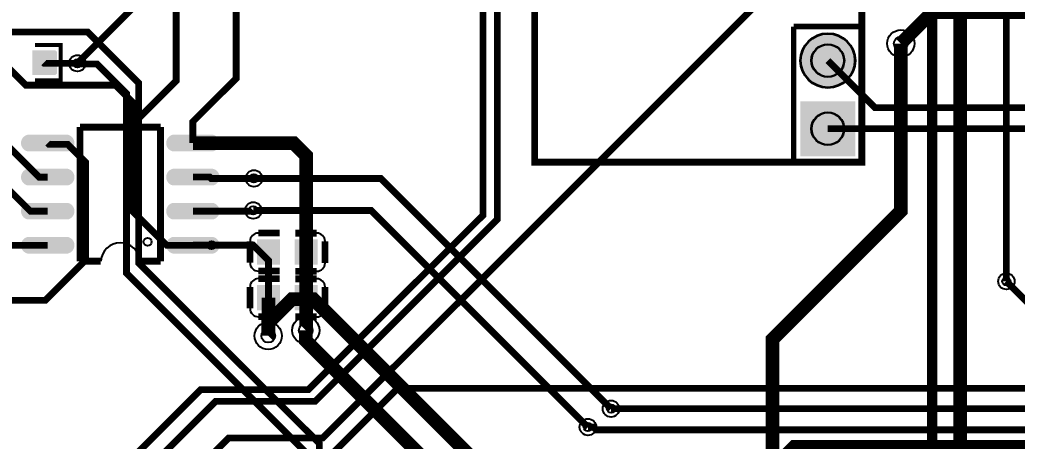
# Model space of a CAD drawing. Header units: millimetres. Extents: x 0 to 155, y 0 to 71.
# Drawn here: x 22.8 to 59.96, y 26.3 to 42 of the extents above; entities that cross this region are included whole.
import ezdxf

# ---------------------------------------------------------------- set-up
doc = ezdxf.new("R2010")
doc.units = ezdxf.units.MM
for name, color, linetype, true_color in [('BottomLayer', 7, 'Continuous', 0x0000ff), ('BottomSolderMaskLayer', 7, 'Continuous', 0xaa00ff), ('Document', 7, 'Continuous', 0xffffff), ('Hole', 7, 'Continuous', 0x222222), ('Multi-Layer', 7, 'Continuous', 0xc0c0c0), ('TopLayer', 7, 'Continuous', 0xff0000), ('TopPasteMaskLayer', 7, 'Continuous', 0x808080), ('TopSilkLayer', 7, 'Continuous', 0xffcc00), ('TopSolderMaskLayer', 7, 'Continuous', 0x800080)]:
    doc.layers.add(name, color=color, linetype=linetype, true_color=true_color)

msp = doc.modelspace()

# ---------------------------------------------------------------- hatches: boundary and pattern name
at = {"layer": 'BottomSolderMaskLayer'}
for points in [[(51.88285496571001, 40.48778257556512, 1), (53.93365506731021, 40.48778257556512, 1)], [(51.88290705613667, 36.92227326390139), (51.88290705613667, 38.97307336550148), (53.93370715773722, 38.97307336550148), (53.93370715773722, 36.92227326390139)]]:
    msp.add_hatch(color=256, dxfattribs=at).paths.add_polyline_path(points)
at = {"layer": 'Multi-Layer'}
for points in [[(51.90825501651011, 40.48778257556512, 1), (53.90825501651011, 40.48778257556512, 1)], [(51.90830581661157, 36.947675895351836), (51.90830581661157, 38.94767589535172), (53.9083058166118, 38.94767589535172), (53.9083058166118, 36.947675895351836)]]:
    msp.add_hatch(color=256, dxfattribs=at).paths.add_polyline_path(points)
at = {"layer": 'TopLayer'}
for points in [[(23.286258572517227, 40.84348488696969), (23.286258572517227, 39.97947675895341), (24.092735585471246, 39.97947675895341), (24.092735585471246, 40.84348488696969)], [(23.14597409194812, 37.1289052578105, -0.7853981633974483), (23.14597409194812, 37.69730759461517), (24.527787655575594, 37.69730759461517, -0.7853981633974483), (24.527787655575594, 37.1289052578105)], [(28.556184912369645, 37.1289052578105, -0.7853981633974483), (28.556184912369645, 37.69730759461517), (29.93799847599712, 37.69730759461517, -0.7853981633974483), (29.93799847599712, 37.1289052578105)], [(23.14597409194812, 35.858902717805435, -0.7853981633974483), (23.14597409194812, 36.4273050546101), (24.527787655575594, 36.4273050546101, -0.7853981633974483), (24.527787655575594, 35.858902717805435)], [(28.556184912369645, 35.858902717805435, -0.7853981633974483), (28.556184912369645, 36.4273050546101), (29.93799847599712, 36.4273050546101, -0.7853981633974483), (29.93799847599712, 35.858902717805435)], [(23.14597409194812, 34.58890017780037, -0.7853981633974483), (23.14597409194812, 35.157302514605036), (24.527787655575594, 35.157302514605036, -0.7853981633974483), (24.527787655575594, 34.58890017780037)], [(28.556184912369645, 34.58890017780037, -0.7853981633974483), (28.556184912369645, 35.157302514605036), (29.93799847599712, 35.157302514605036, -0.7853981633974483), (29.93799847599712, 34.58890017780037)], [(23.14597409194812, 33.31889763779519, -0.7853981633974483), (23.14597409194812, 33.887299974599856), (24.527787655575594, 33.887299974599856, -0.7853981633974483), (24.527787655575594, 33.31889763779519)], [(28.556184912369645, 33.31889763779519, -0.7853981633974483), (28.556184912369645, 33.887299974599856), (29.93799847599712, 33.887299974599856, -0.7853981633974483), (29.93799847599712, 33.31889763779519)], [(32.46499872999766, 32.89908559817127), (31.664998729997478, 32.89908559817127), (31.664998729997478, 33.79911099822198), (32.46499872999766, 33.79911099822198)], [(33.86499872999775, 32.89908559817127), (33.06499872999757, 32.89908559817127), (33.06499872999757, 33.79911099822198), (33.86499872999775, 33.79911099822198)], [(32.46499872999766, 31.19728219456431), (31.664998729997478, 31.19728219456431), (31.664998729997478, 32.09730759461513), (32.46499872999766, 32.09730759461513)], [(33.86499872999775, 31.19728219456431), (33.06499872999757, 31.19728219456431), (33.06499872999757, 32.09730759461513), (33.86499872999775, 32.09730759461513)]]:
    msp.add_hatch(color=256, dxfattribs=at).paths.add_polyline_path(points)
at = {"layer": 'TopPasteMaskLayer'}
for points in [[(24.131267462535106, 40.86146812293623), (23.331267462535152, 40.86146812293623), (23.28125476250966, 40.81145542291085), (23.28125476250966, 40.58348996697987), (23.65125730251475, 40.58348996697987), (23.65125730251475, 40.253492506985026), (23.28125476250966, 40.253492506985026), (23.28125476250966, 40.011455422910785), (23.331267462535152, 39.96146812293625), (24.131267462535106, 39.96146812293625), (24.181254762509525, 40.011455422910785), (24.181254762509525, 40.81145542291085)], [(23.14597409194812, 37.1289052578105, -0.7853981633974483), (23.14597409194812, 37.69730759461517), (24.527787655575594, 37.69730759461517, -0.7853981633974483), (24.527787655575594, 37.1289052578105)], [(28.556184912369645, 37.1289052578105, -0.7853981633974483), (28.556184912369645, 37.69730759461517), (29.93799847599712, 37.69730759461517, -0.7853981633974483), (29.93799847599712, 37.1289052578105)], [(23.14597409194812, 35.858902717805435, -0.7853981633974483), (23.14597409194812, 36.4273050546101), (24.527787655575594, 36.4273050546101, -0.7853981633974483), (24.527787655575594, 35.858902717805435)], [(28.556184912369645, 35.858902717805435, -0.7853981633974483), (28.556184912369645, 36.4273050546101), (29.93799847599712, 36.4273050546101, -0.7853981633974483), (29.93799847599712, 35.858902717805435)], [(23.14597409194812, 34.58890017780037, -0.7853981633974483), (23.14597409194812, 35.157302514605036), (24.527787655575594, 35.157302514605036, -0.7853981633974483), (24.527787655575594, 34.58890017780037)], [(28.556184912369645, 34.58890017780037, -0.7853981633974483), (28.556184912369645, 35.157302514605036), (29.93799847599712, 35.157302514605036, -0.7853981633974483), (29.93799847599712, 34.58890017780037)], [(23.14597409194812, 33.31889763779519, -0.7853981633974483), (23.14597409194812, 33.887299974599856), (24.527787655575594, 33.887299974599856, -0.7853981633974483), (24.527787655575594, 33.31889763779519)], [(28.556184912369645, 33.31889763779519, -0.7853981633974483), (28.556184912369645, 33.887299974599856), (29.93799847599712, 33.887299974599856, -0.7853981633974483), (29.93799847599712, 33.31889763779519)], [(32.46499872999766, 32.89908559817127), (31.664998729997478, 32.89908559817127), (31.664998729997478, 33.79911099822198), (32.46499872999766, 33.79911099822198)], [(33.86499872999775, 32.89908559817127), (33.06499872999757, 32.89908559817127), (33.06499872999757, 33.79911099822198), (33.86499872999775, 33.79911099822198)], [(32.46499872999766, 31.19728219456431), (31.664998729997478, 31.19728219456431), (31.664998729997478, 32.09730759461513), (32.46499872999766, 32.09730759461513)], [(33.86499872999775, 31.19728219456431), (33.06499872999757, 31.19728219456431), (33.06499872999757, 32.09730759461513), (33.86499872999775, 32.09730759461513)]]:
    msp.add_hatch(color=256, dxfattribs=at).paths.add_polyline_path(points)
at = {"layer": 'TopSolderMaskLayer'}
for points in [[(51.88285496571001, 40.48778257556512, 1), (53.93365506731021, 40.48778257556512, 1)], [(23.2608545218352, 40.86887896409837), (23.2608545218352, 39.954070734482), (24.11813163638908, 39.954070734482), (24.11813163638908, 40.86887896409837)], [(51.88290705613667, 36.92227326390139), (51.88290705613667, 38.97307336550148), (53.93370715773722, 38.97307336550148), (53.93370715773722, 36.92227326390139)], [(23.08422534033366, 37.10350520701039, -0.7853981633974483), (23.08422534033366, 37.72270764541528), (24.589536407190053, 37.72270764541528, -0.7853981633974483), (24.589536407190053, 37.10350520701039)], [(28.494436160755185, 37.10350520701039, -0.7853981633974483), (28.494436160755185, 37.72270764541528), (29.99974722761158, 37.72270764541528, -0.7853981633974483), (29.99974722761158, 37.10350520701039)], [(23.08422534033366, 35.83350266700533, -0.7853981633974483), (23.08422534033366, 36.45270510541021), (24.589536407190053, 36.45270510541021, -0.7853981633974483), (24.589536407190053, 35.83350266700533)], [(28.494436160755185, 35.83350266700533, -0.7853981633974483), (28.494436160755185, 36.45270510541021), (29.99974722761158, 36.45270510541021, -0.7853981633974483), (29.99974722761158, 35.83350266700533)], [(23.08422534033366, 34.56350012700026, -0.7853981633974483), (23.08422534033366, 35.182702565405144), (24.589536407190053, 35.182702565405144, -0.7853981633974483), (24.589536407190053, 34.56350012700026)], [(28.494436160755185, 34.56350012700026, -0.7853981633974483), (28.494436160755185, 35.182702565405144), (29.99974722761158, 35.182702565405144, -0.7853981633974483), (29.99974722761158, 34.56350012700026)], [(23.08422534033366, 33.29349758699508, -0.7853981633974483), (23.08422534033366, 33.912700025399964), (24.589536407190053, 33.912700025399964, -0.7853981633974483), (24.589536407190053, 33.29349758699508)], [(28.494436160755185, 33.29349758699508, -0.7853981633974483), (28.494436160755185, 33.912700025399964), (29.99974722761158, 33.912700025399964, -0.7853981633974483), (29.99974722761158, 33.29349758699508)], [(32.49040039370402, 32.87368483052376), (31.63960029210375, 32.87368483052376), (31.63960029210375, 33.82451176586949), (32.49040039370402, 33.82451176586949)], [(33.89039716789125, 32.87368483052376), (33.03959706629098, 32.87368483052376), (33.03959706629098, 33.82451176586949), (33.89039716789125, 33.82451176586949)], [(32.49040039370402, 31.17188142691691), (31.63960029210375, 31.17188142691691), (31.63960029210375, 32.12270836226253), (32.49040039370402, 32.12270836226253)], [(33.89039716789125, 31.17188142691691), (33.03959706629098, 31.17188142691691), (33.03959706629098, 32.12270836226253), (33.89039716789125, 32.12270836226253)]]:
    msp.add_hatch(color=256, dxfattribs=at).paths.add_polyline_path(points)

# ---------------------------------------------------------------- linework, layer by layer
at = {"layer": 'BottomLayer'}
for points, const_width in [([(59.5620523241048, 32.25943611887226), (59.5620523241048, 62.12735585471171), (52.14523749047521, 69.5441706883413), (37.26080772161549, 69.5441706883413), (33.73020066040135, 66.01356362712716)], 0.25400050800101603), ([(44.728422656845396, 5.767183134366178), (44.728422656845396, 5.637642875285678), (45.312623825247556, 5.637642875285678), (46.43022606045224, 4.52004064008122), (52.01823723647453, 4.52004064008122), (54.558242316484666, 7.0600457200913525), (57.93644907289831, 7.0600457200913525), (59.48585217170444, 8.60944881889759), (59.48585217170444, 16.458064516128957), (56.79344678689381, 19.150469900939697), (56.79344678689381, 62.10195580391155), (56.0568453136907, 62.841097282194596)], 0.38100076200152405), ([(57.835915671831344, 56.083312166624296), (57.835915671831344, 19.81203962407926), (60.22352044704098, 17.424434848869623)], 0.5080010160020321), ([(37.311582423164964, 20.674447548895046), (33.958851917703896, 24.027305054609997), (33.958851917703896, 26.211658623317135), (27.2278384556771, 32.94267208534416), (27.2278384556771, 39.64833629667248), (25.321590043180322, 41.554584709169376), (19.100787401574735, 41.554584709169376)], 0.25400050800101603), ([(50.673152146304346, 25.095275590551182), (50.85087630175258, 25.273050546101103), (50.85087630175258, 30.099060198120355), (55.62606045212101, 34.87424434848867), (55.62606045212101, 41.12278384556771)], 0.5080010160020321), ([(24.942799085598153, 40.386182372364715), (24.969494538989238, 40.35948691897386), (25.678409956819905, 40.35948691897386), (26.770561341122857, 39.26733553467102), (26.770561341122857, 32.56167132334258), (33.42542545085098, 25.906883413766764), (33.42542545085098, 22.884302768605494), (35.533578867157985, 20.776073152146296), (36.09243078486156, 20.776073152146296)], 0.25400050800101603), ([(44.83114046228093, 27.50828041656075), (36.24584709169426, 36.093573787147534), (31.52141224282468, 36.093573787147534)], 0.25400050800101603), ([(43.967437134874444, 26.822428244856496), (35.89009398018811, 34.899771399542715), (31.49601219202441, 34.899771399542715)], 0.25400050800101603), ([(32.05379730759455, 30.22743205486404), (32.05379730759455, 30.70749301498597), (32.94279908559815, 31.596494792989574), (33.73020066040135, 31.596494792989574), (44.601422402844946, 20.725273050546093), (44.601422402844946, 19.963271526543053), (46.40736601473213, 18.159867919735802), (48.5892303784608, 18.159867919735802)], 0.5080010160020321), ([(43.81503683007372, 19.050139700279374), (43.81503683007372, 19.68514097028185), (33.451841503683, 30.048336296672574), (33.451841503683, 30.429337058674037)], 0.5080010160020321)]:
    msp.add_lwpolyline(points, dxfattribs=dict(at, const_width=const_width))
at = {"layer": 'BottomSolderMaskLayer'}
for centre, radius in [((52.90825501651011, 40.48778257556512), 1.0254000508001015), ((52.90830581661157, 40.48768097536197), 0.615240030480061), ((52.90830581661157, 37.947675895351836), 0.615240030480061)]:
    msp.add_circle(centre, radius, dxfattribs=at)
at = {"layer": 'Document'}
msp.add_circle((29.9420370840744, 33.60309880619752), 0.15011430022860048, dxfattribs=at)
at = {"layer": 'Hole'}
for centre, radius in [((55.62606045212101, 41.12278384556771), 0.25400050800101603), ((24.942799085598153, 40.386182372364715), 0.15240030480060962), ((31.52141224282468, 36.093573787147534), 0.15499110998222), ((31.49601219202441, 34.899771399542715), 0.15499110998222), ((59.56306832613677, 32.25816611633218), 0.15240030480060962), ((32.054813309626525, 30.22616205232407), 0.25400050800101603), ((33.451816103632154, 30.42936245872488), 0.25400050800101603), ((44.831038862077776, 27.508356616713172), 0.15499110998222), ((43.967437134874444, 26.82255524511038), 0.15499110998222)]:
    msp.add_circle(centre, radius, dxfattribs=at)
at = {"layer": 'Multi-Layer'}
for centre, radius in [((55.62606045212101, 41.12278384556771), 0.5080010160020321), ((52.90825501651011, 40.48778257556512), 1), ((52.90830581661157, 40.48768097536197), 0.6000000000000001), ((24.942799085598153, 40.386182372364715), 0.30480060960121924), ((52.90830581661157, 37.947675895351836), 0.6000000000000001), ((31.52141224282468, 36.093573787147534), 0.31000762001524007), ((31.49601219202441, 34.899771399542715), 0.31000762001524007), ((59.56306832613677, 32.25816611633218), 0.30480060960121924), ((33.451816103632154, 30.42936245872488), 0.5080010160020321), ((32.054813309626525, 30.22616205232407), 0.5080010160020321), ((44.831038862077776, 27.508356616713172), 0.31000762001524007), ((43.967437134874444, 26.82255524511038), 0.31000762001524007)]:
    msp.add_circle(centre, radius, dxfattribs=at)
at = {"layer": 'TopLayer'}
for points, const_width in [([(20.293548387096962, 17.982067564135036), (30.097993395986805, 27.78646177292353), (33.80642621285233, 27.78646177292353), (40.58928117856226, 34.56931673863346), (40.58928117856226, 48.209296418592885), (41.24968249936501, 48.86969773939552), (41.24968249936501, 51.26657353314704)], 0.25400050800101603), ([(24.942849885699843, 40.38608077216156), (27.965455930911958, 43.40868681737368), (27.965455930911958, 48.51409702819399), (28.625857251714706, 49.17449834899662), (28.625857251714706, 51.26657353314704)], 0.25400050800101603), ([(78.49271018542049, 38.86598933197865), (78.49271018542049, 40.49413258826519), (79.45029210058442, 41.451714503429), (79.45029210058442, 42.82585725171441), (74.26868173736352, 48.004927609855145), (55.675844551689124, 48.004927609855145), (34.085801371602656, 26.41488442976879), (30.580594361188787, 26.41488442976879), (14.24836169672335, 10.082651765303467), (14.24836169672335, 5.767183134366178)], 0.25400050800101603), ([(30.124460248920514, 47.05257810515616), (30.44297688595384, 47.05257810515616), (30.9626619253238, 46.532893065786084), (30.861061722123623, 46.43129286258579), (30.861061722123623, 39.827279654559334), (29.247091694183382, 38.21330962661921), (29.247091694183382, 37.413106426212835)], 0.25400050800101603), ([(19.93903987807994, 16.7132334264669), (19.507239014478046, 17.145034290068565), (19.507239014478046, 18.186436372872663), (29.540259080518126, 28.219456438912857), (33.55346710693425, 28.219456438912857), (40.055880111760416, 34.7218694437388), (40.055880111760416, 42.62128524257048), (37.43967487934992, 45.23749047498086), (37.43967487934992, 46.066421132842265)], 0.25400050800101603), ([(27.000254000507994, 38.10591821183641), (28.625857251714706, 39.73152146304301), (28.625857251714706, 46.066421132842265)], 0.25400050800101603), ([(55.62606045212101, 41.12278384556771), (56.79319278638559, 42.28991617983229), (61.924206248412474, 42.28991617983229)], 0.5080010160020321), ([(22.183337566675164, 40.410312420624905), (23.021539243078678, 39.572110744221504), (26.36418592837208, 39.572110744221504), (26.999187198374557, 38.937109474218914), (26.999187198374557, 34.8731013462027), (28.271729743459673, 33.60309880619752), (29.247091694183382, 33.60309880619752)], 0.25400050800101603), ([(23.689560579121235, 40.41158242316476), (23.714935229870434, 40.38620777241556), (24.942824485649, 40.38620777241556)], 0.25400050800101603), ([(60.68072136144269, 38.73507747015492), (54.660909321818735, 38.73507747015492), (52.90830581661157, 40.48768097536197)], 0.25400050800101603), ([(60.73152146304301, 37.84607569215132), (60.629921259842604, 37.947675895351836), (52.90830581661157, 37.947675895351836)], 0.25400050800101603), ([(8.538430276860481, 37.047294894589754), (9.158191516383113, 37.66710693421385), (20.928524257048593, 37.66710693421385), (22.096951993903986, 36.49867919735834), (22.096951993903986, 35.96525273050554), (23.189230378460707, 34.8731013462027), (23.836880873761856, 34.8731013462027)], 0.25400050800101603), ([(23.836880873761856, 37.413106426212835), (23.887680975362173, 37.36230632461263), (24.588722377445038, 37.36230632461263), (25.246583693167395, 36.701905003809884), (25.246583693167395, 33.04429768859541), (23.74798069596136, 31.54569469138937), (20.60091440182873, 31.54569469138937), (20.05227330454659, 32.094335788671515), (20.05227330454659, 33.50149860299712)], 0.25400050800101603), ([(23.836880873761856, 36.14310388620777), (23.519380238760732, 36.14310388620777), (22.147802895605764, 37.514681229362395)], 0.25400050800101603), ([(29.247091694183382, 37.413106426212835), (32.99359918719824, 37.413106426212835), (33.46604013208048, 36.94320548641099), (33.46604013208048, 33.34909829819651)], 0.5080010160020321), ([(31.52141224282468, 36.093573787147534), (29.9210566421134, 36.093573787147534), (29.870281940563927, 36.14434848869689), (29.248056896113894, 36.14434848869689)], 0.25400050800101603), ([(31.49601219202441, 34.899771399542715), (31.47058674117352, 34.874345948691825), (29.248056896113894, 34.874345948691825)], 0.25400050800101603), ([(21.451790703581537, 33.501473202946386), (21.553365506731097, 33.60309880619752), (23.836880873761856, 33.60309880619752)], 0.25400050800101603), ([(29.248056896113894, 33.60434340868676), (31.495986791973564, 33.60434340868676), (32.0659893319787, 33.03434086868174), (32.0659893319787, 31.648564897129745)], 0.25400050800101603), ([(33.46604013208048, 31.648564897129745), (33.46604013208048, 33.35036830073659)], 0.5080010160020321), ([(72.76753873507755, 30.64145288290581), (61.180035560071246, 30.64145288290581), (59.5620523241048, 32.25943611887226)], 0.25400050800101603), ([(32.054813309626525, 30.22616205232407), (32.0659893319787, 30.23733807467613), (32.0659893319787, 31.648564897129745)], 0.5080010160020321), ([(33.451816103632154, 30.42936245872488), (33.46598933197879, 30.443535687071403), (33.46598933197879, 31.648564897129745)], 0.5080010160020321), ([(73.49138938277883, 29.917551435102837), (71.59916179832362, 29.917551435102837), (69.95064770129557, 28.269088138176244), (36.87973075946161, 28.269088138176244), (34.46784353568705, 25.857277114554222), (31.064211328422743, 25.857277114554222), (31.064211328422743, 25.781153162306282)], 0.25400050800101603), ([(74.49220218440428, 29.917551435102837), (74.49220218440428, 29.229210058420108), (73.91308102616222, 28.650088900177707), (71.75407670815343, 28.650088900177707), (69.82367284734573, 26.71968503937012), (44.271221742443686, 26.71968503937012), (44.16962153924305, 26.821285242570525), (43.96642113284247, 26.821285242570525)], 0.25400050800101603), ([(73.99182118364251, 29.917551435102837), (73.99182118364251, 29.41463042926091), (73.70988061976118, 29.13268986537969), (71.52547625095258, 29.13268986537969), (69.8998729997461, 27.507086614173204), (44.8300228600458, 27.507086614173204)], 0.25400050800101603), ([(50.67203454406922, 25.09408178816352), (51.662636525273, 26.08468376936753), (70.153873507747, 26.08468376936753), (71.61437642875285, 27.545186690373384), (72.33827787655582, 27.545186690373384)], 0.5080010160020321)]:
    msp.add_lwpolyline(points, dxfattribs=dict(at, const_width=const_width))
at = {"layer": 'TopSilkLayer', "const_width": 0.25400050800101603}
msp.add_lwpolyline([(41.98623317246643, 43.99298958597922), (54.17825755651529, 43.99298958597922), (54.17825755651529, 36.70317500635008), (41.98623317246643, 36.70317500635008), (41.98623317246643, 43.99298958597922)], close=True, dxfattribs=at)
at = {"layer": 'TopSilkLayer'}
for points, const_width in [([(51.63830327660662, 41.757683515367034), (54.17830835661675, 41.757683515367034), (54.17830835661675, 36.677673355346656), (51.63830327660662, 36.677673355346656), (51.63830327660662, 38.58267716535431)], 0.20320040640081283), ([(51.63830327660662, 41.757683515367034), (51.63830327660662, 38.58267716535431)], 0.20299974599949203), ([(23.362458724917587, 41.07208534417066), (24.3213360426721, 41.07208534417066), (24.3213360426721, 39.75087630175267), (23.362458724917587, 39.75087630175267)], 0.15240030480060962), ([(25.04198628397262, 33.00810261620529), (25.04198628397262, 38.00810261620529)], 0.25400050800101603), ([(25.04198628397262, 38.00810261620529), (28.04198628397262, 38.00810261620529)], 0.25400050800101603), ([(28.04198628397262, 33.00810261620529), (28.04198628397262, 38.00810261620529)], 0.25400050800101603), ([(31.374980949962037, 32.949326898653794), (31.374980949962037, 33.74935229870459)], 0.25400050800101603), ([(32.48473456946931, 34.059131318262644), (31.684759969519973, 34.059131318262644)], 0.25400050800101603), ([(33.06062992125976, 34.05326390652783), (33.86062992125994, 34.05326390652783)], 0.25400050800101603), ([(34.17045974091957, 32.94348488696971), (34.17045974091957, 33.74345948691894)], 0.25400050800101603), ([(25.04198628397262, 33.00810261620529), (25.81569723139455, 33.00810261620529)], 0.25400050800101603), ([(28.04198628397262, 33.00810261620529), (27.268554737109525, 33.00810261620529)], 0.25400050800101603), ([(32.48473456946931, 32.63947167894332), (31.684759969519973, 32.63947167894332)], 0.25400050800101603), ([(33.06062992125976, 32.63365506731009), (33.86062992125994, 32.63365506731009)], 0.25400050800101603), ([(32.48473456946931, 32.3573279146558), (31.684759969519973, 32.3573279146558)], 0.25400050800101603), ([(33.06062992125976, 32.35146050292087), (33.86062992125994, 32.35146050292087)], 0.25400050800101603), ([(31.374980949962037, 31.24752349504695), (31.374980949962037, 32.04754889509786)], 0.25400050800101603), ([(34.17045974091957, 31.24168148336298), (34.17045974091957, 32.041656083312205)], 0.25400050800101603), ([(32.48473456946931, 30.93766827533659), (31.684759969519973, 30.93766827533659)], 0.25400050800101603), ([(33.06062992125976, 30.93185166370324), (33.86062992125994, 30.93185166370324)], 0.25400050800101603)]:
    msp.add_lwpolyline(points, dxfattribs=dict(at, const_width=const_width))
msp.add_circle((27.557988315976672, 33.730099060198086), 0.15011430022860048, dxfattribs=at)
for centre, radius, start, end in [((31.684810769621663, 33.74930149860302), 0.30982981965963935, 90, 180), ((33.86068072240255, 33.74348488696978), 0.30982981965963935, 359.9953028545985, 90), ((26.54198341673259, 32.96830128823342), 0.7276606553213106, 3.1355093184520415, 176.47783904496748), ((31.68481076858052, 32.94930149860295), 0.30982981965963935, 179.9953028545985, 270), ((33.860680721361405, 32.94348488696971), 0.30982981965963935, 270, 0), ((31.684810769621663, 32.04749809499606), 0.30982981965963935, 90, 180), ((33.86068072240255, 32.04168148336305), 0.30982981965963935, 359.9953028545985, 90), ((31.68481076858052, 31.247498094996217), 0.30982981965963935, 179.99530285461987, 270), ((33.860680721361405, 31.24168148336298), 0.30982981965963935, 270, 0)]:
    msp.add_arc(centre, radius, start, end, dxfattribs=at)
at = {"layer": 'TopSolderMaskLayer'}
for centre, radius in [((52.90825501651011, 40.48778257556512), 1.0254000508001015), ((52.90830581661157, 40.48768097536197), 0.615240030480061), ((52.90830581661157, 37.947675895351836), 0.615240030480061)]:
    msp.add_circle(centre, radius, dxfattribs=at)

doc.saveas('drawing.dxf')
